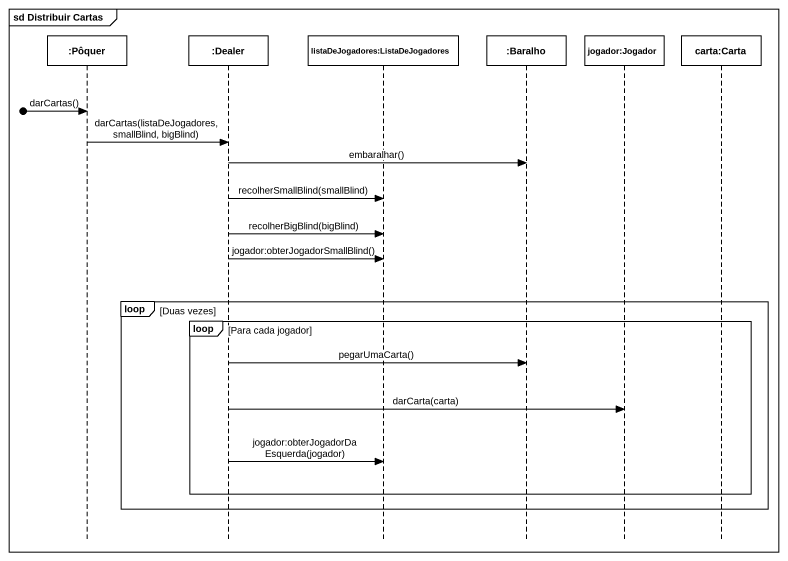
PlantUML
@startuml
mainframe sd Distribuir Cartas
hide footbox
participant ":Pôquer" as Pôquer
participant ":Dealer" as Dealer
participant "listaDeJogadores:ListaDeJogadores" as listaDeJogadores
participant ":Baralho" as Baralho
participant "jogador:Jogador" as jogador_Jogador
participant "carta:Carta" as carta_Carta

[o-> Pôquer : darCartas()
Pôquer -> Dealer : darCartas(listaDeJogadores, smallBlind, bigBlind)
Dealer -> Baralho : embaralhar()
Dealer -> listaDeJogadores : recolherSmallBlind(smallBlind)
Dealer -> listaDeJogadores : recolherBigBlind(bigBlind)
Dealer -> listaDeJogadores : jogador:obterJogadorSmallBlind()
loop Duas vezes
  loop Para cada jogador
    Dealer -> Baralho : pegarUmaCarta()
    Dealer -> jogador_Jogador : darCarta(carta)
    Dealer -> listaDeJogadores : jogador:obterJogadorDaEsquerda(jogador)
  end
end
@enduml
